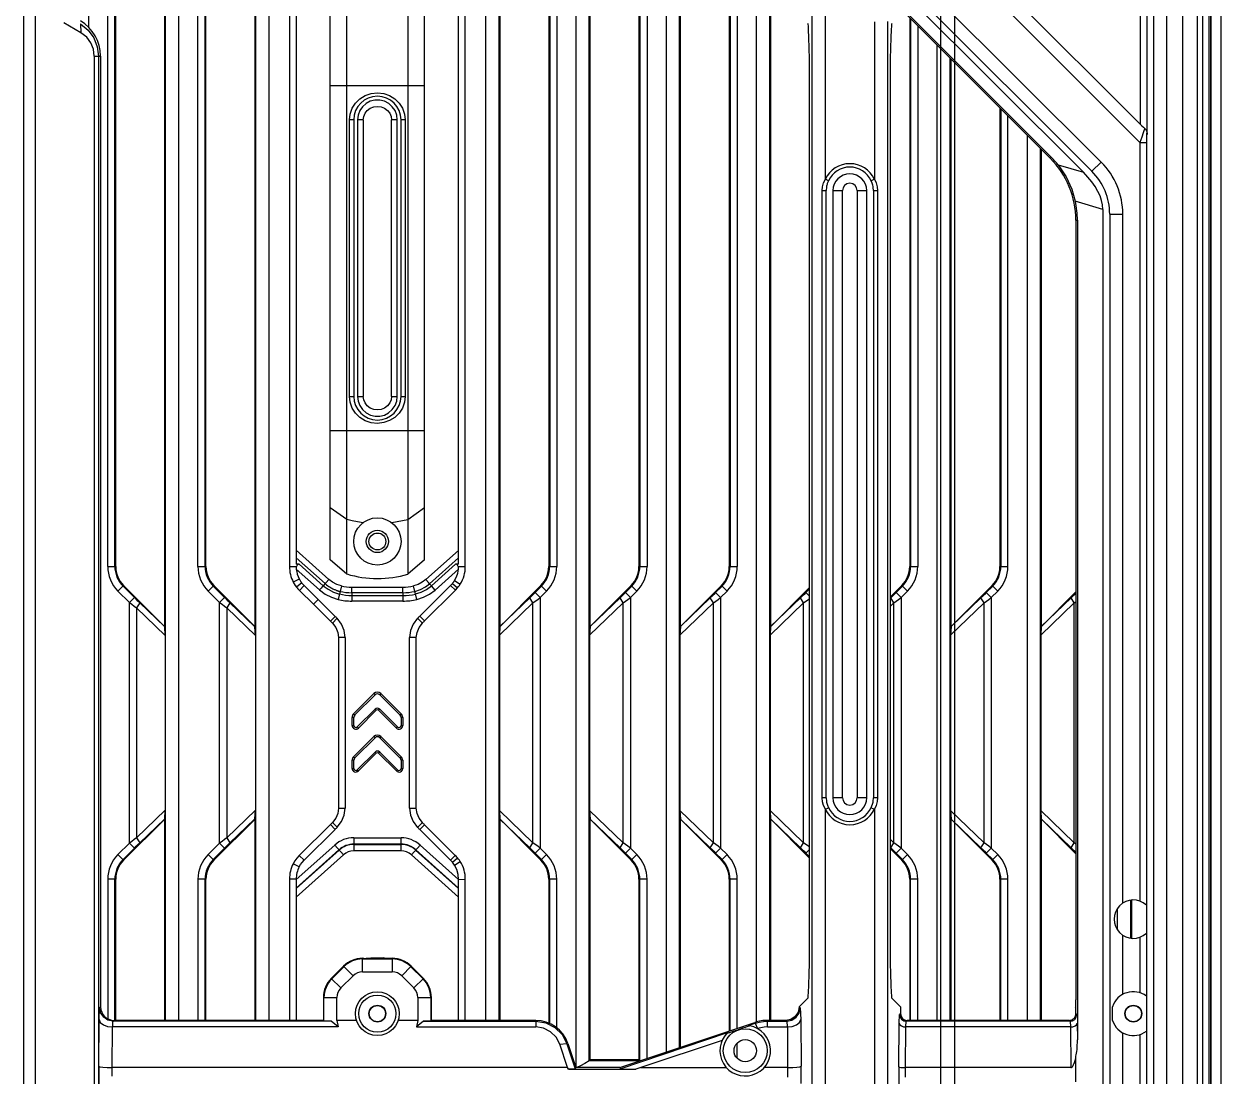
# Model space of a CAD drawing. Header units: millimetres. Extents: x -3132 to 28633, y 682 to 5849.
# Drawn here: x 24383.5 to 24560.9, y 2589.5 to 2745.4 of the extents above; entities that cross this region are included whole.
import ezdxf

# ---------------------------------------------------------------- set-up
doc = ezdxf.new("R2010")
doc.units = ezdxf.units.MM

# ---------------------------------------------------------------- blocks, each defined once
blk = doc.blocks.new('rtjg')
at = {"linetype": 'Continuous'}
for p, q in [((18239.39, 1763.81), (18239.39, 2763.81)), ((18739.39, 1763.81), (18739.39, 2763.81)), ((18562.02, 1774.2), (18562.02, 2753.42)), ((18563.69, 2752.42), (18563.69, 1775.2)), ((18571.62, 2423.02), (18571.62, 2508.9)), ((18582.99, 2275.81), (18582.99, 2507.99)), ((18584.99, 2275.81), (18584.99, 2508.9)), ((18596.36, 2275.81), (18596.36, 2507.99)), ((18598.36, 2275.81), (18598.36, 2508.9)), ((18736.69, 2026.71), (18736.69, 2500.91)), ((18737.58, 2500.5), (18737.58, 2027.12)), ((18737.87, 2027.12), (18737.87, 2500.5)), ((18731.37, 2031.98), (18731.37, 2495.64)), ((18733.7, 2496.98), (18733.7, 2030.64)), ((18729.37, 2494.41), (18729.37, 2033.21)), ((18727.42, 2493.33), (18727.42, 2408.65)), ((18728.42, 2407.14), (18728.42, 2492.79)), ((18630.42, 2487.27), (18630.42, 2275.81)), ((18632.41, 2275.81), (18632.41, 2485.28)), ((18643.79, 2473.9), (18643.79, 2268.81)), ((18645.78, 2269.79), (18645.78, 2471.91)), ((18657.16, 2460.53), (18657.16, 2271.1)), ((18659.15, 2271.77), (18659.15, 2458.54)), ((18670.53, 2447.16), (18670.53, 2275.56)), ((18672.52, 2275.81), (18672.52, 2445.17)), ((18582.85, 2443.4), (18582.85, 2334.22)), ((18596.22, 2443.4), (18596.22, 2334.22)), ((18632.56, 2334.22), (18632.56, 2443.41)), ((18645.93, 2334.22), (18645.93, 2443.41)), ((18659.3, 2334.22), (18659.3, 2443.41)), ((18672.67, 2334.22), (18672.67, 2443.41)), ((18693.28, 2442.8), (18727.42, 2408.65)), ((18727.37, 2405.97), (18692.62, 2440.71)), ((18609.85, 2341.98), (18609.85, 2435.64)), ((18618.92, 2435.65), (18618.92, 2341.97)), ((18574.44, 2343.11), (18574.44, 2434.51)), ((18575.49, 2343.11), (18575.49, 2434.51)), ((18575.62, 2343.11), (18575.62, 2434.51)), ((18587.81, 2343.11), (18587.81, 2434.51)), ((18588.86, 2343.11), (18588.86, 2434.51)), ((18588.99, 2343.11), (18588.99, 2434.51)), ((18601.36, 2434.51), (18601.36, 2343.11)), ((18602.36, 2434.43), (18602.36, 2343.45)), ((18607.39, 2344.07), (18607.39, 2433.54)), ((18621.39, 2344.06), (18621.39, 2433.55)), ((18626.42, 2343.43), (18626.42, 2434.46)), ((18627.42, 2343.11), (18627.42, 2434.5)), ((18639.78, 2434.51), (18639.78, 2343.11)), ((18639.92, 2434.51), (18639.92, 2343.11)), ((18640.97, 2434.51), (18640.97, 2343.11)), ((18653.15, 2434.51), (18653.15, 2343.11)), ((18653.29, 2434.51), (18653.29, 2343.11)), ((18654.34, 2434.51), (18654.34, 2343.11)), ((18666.52, 2434.51), (18666.52, 2343.11)), ((18666.66, 2434.51), (18666.66, 2343.11)), ((18667.71, 2434.51), (18667.71, 2343.11)), ((18692.62, 2432.05), (18721.62, 2403.05)), ((18678.76, 2431.12), (18678.76, 2096.5)), ((18680.76, 2400.49), (18680.76, 2431.12)), ((18720.25, 2401.68), (18692.57, 2429.36)), ((18693.08, 2427.44), (18718.99, 2401.53)), ((18714.08, 2403.61), (18692.68, 2425.01)), ((18693.14, 2424.86), (18714.23, 2403.76)), ((18570.44, 2422.23), (18567.94, 2423.68)), ((18570.4, 2423.53), (18570.44, 2422.23)), ((18688.02, 2423.86), (18688.02, 2400.49)), ((18690.02, 2103.73), (18690.02, 2423.89)), ((18693.26, 2424.43), (18693.26, 2343.11)), ((18693.4, 2424.29), (18693.4, 2343.11)), ((18694.45, 2423.24), (18694.45, 2343.11)), ((18697.27, 2420.42), (18697.27, 2275.81)), ((18572.44, 2418.77), (18572.44, 2108.85)), ((18572.44, 2418.77), (18573.39, 2418.77)), ((18573.06, 2418.77), (18573.06, 2108.85)), ((18573.39, 2418.77), (18573.39, 2277.8)), ((18699.26, 2275.81), (18699.26, 2418.43)), ((18699.41, 2334.22), (18699.41, 2418.29)), ((18678.43, 2286.08), (18678.43, 2416.54)), ((18690.35, 2416.54), (18690.35, 2286.08)), ((18621.39, 2414.34), (18607.39, 2414.34)), ((18706.63, 2411.06), (18706.63, 2343.11)), ((18706.77, 2410.92), (18706.77, 2343.11)), ((18610.27, 2368.31), (18610.27, 2409.31)), ((18610.89, 2409.31), (18610.27, 2409.31)), ((18610.89, 2409.31), (18610.89, 2368.31)), ((18611.44, 2409.31), (18611.44, 2368.31)), ((18612.3, 2409.31), (18611.44, 2409.31)), ((18612.3, 2409.31), (18612.3, 2368.31)), ((18616.47, 2368.31), (18616.47, 2409.31)), ((18617.34, 2409.31), (18616.47, 2409.31)), ((18617.34, 2368.31), (18617.34, 2409.31)), ((18617.89, 2368.31), (18617.89, 2409.31)), ((18618.51, 2409.31), (18617.89, 2409.31)), ((18618.51, 2409.31), (18618.51, 2368.31)), ((18707.82, 2343.11), (18707.82, 2409.87)), ((18710.64, 2407.05), (18710.64, 2275.81)), ((18727.86, 2407.4), (18727.64, 2406.75)), ((18728.39, 2407.24), (18728.4, 2407.35)), ((18728.42, 2407.27), (18728.42, 2407.14)), ((18728.42, 2407.27), (18728.42, 2407.14)), ((18727.64, 2406.75), (18727.37, 2405.97)), ((18727.37, 2405.97), (18728.37, 2405.97)), ((18727.37, 2405.97), (18727.37, 2293.48)), ((18728.37, 2121.65), (18728.37, 2405.97)), ((18712.63, 2275.81), (18712.63, 2405.06)), ((18712.78, 2334.22), (18712.78, 2404.92)), ((18714.23, 2403.76), (18714.08, 2403.61)), ((18715.24, 2402.63), (18718.99, 2401.53)), ((18721.62, 2403.05), (18720.25, 2401.68)), ((18680.32, 2399.38), (18680.49, 2399.95)), ((18680.49, 2399.95), (18680.76, 2400.49)), ((18681.21, 2400.28), (18680.76, 2400.49)), ((18681.21, 2400.28), (18681.05, 2399.87)), ((18688.02, 2400.49), (18687.57, 2400.28)), ((18687.71, 2399.91), (18687.57, 2400.28)), ((18688.02, 2400.49), (18688.29, 2399.95)), ((18688.29, 2399.95), (18688.46, 2399.38)), ((18680.27, 2398.81), (18680.32, 2399.38)), ((18680.27, 2398.81), (18680.89, 2398.81)), ((18680.27, 2308.81), (18680.27, 2398.81)), ((18680.93, 2399.33), (18680.89, 2398.81)), ((18680.89, 2308.81), (18680.89, 2398.81)), ((18681.89, 2398.81), (18683.3, 2398.81)), ((18681.89, 2398.81), (18681.89, 2308.81)), ((18683.3, 2308.81), (18683.3, 2398.81)), ((18685.47, 2398.81), (18686.89, 2398.81)), ((18685.47, 2398.81), (18685.47, 2308.81)), ((18686.89, 2308.81), (18686.89, 2398.81)), ((18687.89, 2398.81), (18687.86, 2399.29)), ((18687.89, 2398.81), (18688.51, 2398.81)), ((18687.89, 2398.81), (18687.89, 2308.81)), ((18688.46, 2399.38), (18688.51, 2398.81)), ((18688.51, 2398.81), (18688.51, 2308.81)), ((18721.89, 2396.04), (18717.79, 2397.24)), ((18721.89, 2396.04), (18721.89, 2131.58)), ((18722.89, 2395.32), (18724.83, 2395.32)), ((18722.89, 2395.32), (18722.89, 2132.3)), ((18724.83, 2293.19), (18724.83, 2395.32)), ((18717.89, 2394.42), (18718.1, 2394.42)), ((18717.89, 2394.42), (18717.89, 2278.83)), ((18718.1, 2394.42), (18718.1, 2272.9)), ((18610.27, 2368.31), (18610.89, 2368.31)), ((18611.44, 2368.31), (18612.3, 2368.31)), ((18616.47, 2368.31), (18617.34, 2368.31)), ((18617.89, 2368.31), (18618.51, 2368.31)), ((18607.39, 2363.28), (18621.39, 2363.28)), ((18609.85, 2350.04), (18607.39, 2351.81)), ((18621.39, 2351.8), (18618.92, 2350.02)), ((18607.2, 2341.17), (18602.36, 2345.51)), ((18626.42, 2345.49), (18621.58, 2341.16)), ((18574.44, 2343.11), (18575.62, 2343.11)), ((18587.81, 2343.11), (18588.99, 2343.11)), ((18601.36, 2343.11), (18602.41, 2343.11)), ((18606.65, 2340.55), (18602.36, 2344.39)), ((18602.8, 2343.45), (18602.36, 2343.45)), ((18602.8, 2343.45), (18606.38, 2340.24)), ((18609.85, 2341.98), (18607.39, 2344.07)), ((18621.39, 2344.06), (18618.92, 2341.97)), ((18626.42, 2344.37), (18622.13, 2340.54)), ((18622.4, 2340.24), (18625.97, 2343.43)), ((18626.42, 2343.43), (18625.97, 2343.43)), ((18626.36, 2343.11), (18627.42, 2343.11)), ((18639.78, 2343.11), (18640.97, 2343.11)), ((18653.15, 2343.11), (18654.34, 2343.11)), ((18666.52, 2343.11), (18667.71, 2343.11)), ((18693.26, 2343.11), (18694.45, 2343.11)), ((18706.63, 2343.11), (18707.82, 2343.11)), ((18602.38, 2342.72), (18605.83, 2339.62)), ((18622.95, 2339.61), (18626.4, 2342.69)), ((18576.79, 2340.28), (18575.95, 2339.44)), ((18578.39, 2338.5), (18576.7, 2340.18)), ((18582.85, 2334.22), (18576.79, 2340.28)), ((18590.16, 2340.28), (18589.32, 2339.44)), ((18591.76, 2338.5), (18590.07, 2340.18)), ((18596.22, 2334.22), (18590.16, 2340.28)), ((18602.82, 2341.24), (18601.93, 2340.78)), ((18603.19, 2340.67), (18602.4, 2340.05)), ((18603.54, 2340.28), (18602.85, 2339.56)), ((18602.85, 2339.56), (18604.93, 2337.49)), ((18605.64, 2338.2), (18603.54, 2340.28)), ((18606.65, 2340.55), (18606.38, 2340.24)), ((18606.65, 2340.55), (18606.8, 2340.71)), ((18606.8, 2340.71), (18607.2, 2341.17)), ((18609.05, 2340.22), (18608.56, 2338.2)), ((18610.61, 2340.04), (18618.17, 2340.04)), ((18620.24, 2338.21), (18619.75, 2340.22)), ((18625.24, 2340.3), (18620.69, 2335.75)), ((18621.39, 2335.04), (18625.94, 2339.59)), ((18621.98, 2340.71), (18621.58, 2341.16)), ((18622.13, 2340.54), (18621.98, 2340.71)), ((18622.13, 2340.54), (18622.4, 2340.24)), ((18622.95, 2339.61), (18622.4, 2340.24)), ((18625.24, 2340.3), (18625.94, 2339.59)), ((18625.5, 2340.58), (18626.26, 2339.94)), ((18625.82, 2341), (18626.67, 2340.48)), ((18638.61, 2340.28), (18632.56, 2334.22)), ((18638.71, 2340.18), (18637.76, 2339.23)), ((18639.45, 2339.44), (18638.61, 2340.28)), ((18651.98, 2340.28), (18645.93, 2334.22)), ((18652.08, 2340.18), (18651.13, 2339.23)), ((18652.82, 2339.44), (18651.98, 2340.28)), ((18665.35, 2340.28), (18659.3, 2334.22)), ((18665.45, 2340.18), (18664.5, 2339.23)), ((18666.19, 2339.44), (18665.35, 2340.28)), ((18678.43, 2339.98), (18672.67, 2334.22)), ((18678.43, 2339.79), (18677.87, 2339.23)), ((18692.09, 2340.28), (18690.35, 2338.54)), ((18692.19, 2340.18), (18691.24, 2339.23)), ((18692.93, 2339.44), (18692.09, 2340.28)), ((18705.46, 2340.28), (18699.41, 2334.22)), ((18705.56, 2340.18), (18704.61, 2339.23)), ((18706.3, 2339.44), (18705.46, 2340.28)), ((18575.95, 2339.44), (18577.64, 2337.75)), ((18577.64, 2337.75), (18578.39, 2338.5)), ((18577.64, 2302.08), (18577.64, 2337.75)), ((18579.17, 2337.72), (18578.71, 2336.98)), ((18582.88, 2334.14), (18579.17, 2337.72)), ((18589.32, 2339.44), (18591.01, 2337.75)), ((18591.01, 2337.75), (18591.76, 2338.5)), ((18591.01, 2302.08), (18591.01, 2337.75)), ((18592.54, 2337.72), (18592.08, 2336.98)), ((18596.25, 2334.14), (18592.54, 2337.72)), ((18605.64, 2338.2), (18604.93, 2337.49)), ((18608.14, 2335.7), (18605.64, 2338.2)), ((18608.78, 2339.43), (18608.85, 2339.41)), ((18618.16, 2339.21), (18610.61, 2339.21)), ((18610.61, 2339.21), (18610.61, 2338.8)), ((18610.61, 2338.8), (18618.16, 2338.8)), ((18618.16, 2337.97), (18610.62, 2337.97)), ((18618.16, 2339.21), (18618.16, 2338.8)), ((18632.47, 2332.92), (18637.43, 2337.71)), ((18636.97, 2338.46), (18632.54, 2334.19)), ((18637.43, 2337.71), (18636.97, 2338.46)), ((18637.43, 2302.12), (18637.43, 2337.71)), ((18637.76, 2339.23), (18638.5, 2338.49)), ((18638.5, 2338.49), (18639.45, 2339.44)), ((18638.5, 2338.49), (18638.5, 2301.34)), ((18645.84, 2332.92), (18650.8, 2337.71)), ((18650.34, 2338.46), (18645.91, 2334.19)), ((18650.8, 2337.71), (18650.34, 2338.46)), ((18650.8, 2302.12), (18650.8, 2337.71)), ((18651.13, 2339.23), (18651.87, 2338.49)), ((18651.87, 2338.49), (18652.82, 2339.44)), ((18651.87, 2338.49), (18651.87, 2301.34)), ((18659.21, 2332.92), (18664.17, 2337.71)), ((18663.71, 2338.46), (18659.28, 2334.19)), ((18664.17, 2337.71), (18663.71, 2338.46)), ((18664.17, 2302.12), (18664.17, 2337.71)), ((18664.5, 2339.23), (18665.24, 2338.49)), ((18665.24, 2338.49), (18666.19, 2339.44)), ((18665.24, 2338.49), (18665.24, 2301.34)), ((18672.58, 2332.92), (18677.54, 2337.71)), ((18677.08, 2338.46), (18672.65, 2334.19)), ((18677.54, 2337.71), (18677.08, 2338.46)), ((18677.54, 2302.12), (18677.54, 2337.71)), ((18677.87, 2339.23), (18678.43, 2338.68)), ((18690.35, 2337.17), (18690.91, 2337.71)), ((18690.91, 2337.71), (18690.45, 2338.46)), ((18690.91, 2302.12), (18690.91, 2337.71)), ((18691.24, 2339.23), (18691.98, 2338.49)), ((18691.98, 2338.49), (18692.93, 2339.44)), ((18691.98, 2338.49), (18691.98, 2301.34)), ((18699.32, 2332.92), (18704.28, 2337.71)), ((18703.82, 2338.46), (18699.39, 2334.19)), ((18704.28, 2337.71), (18703.82, 2338.46)), ((18704.28, 2302.12), (18704.28, 2337.71)), ((18704.61, 2339.23), (18705.35, 2338.49)), ((18705.35, 2338.49), (18706.3, 2339.44)), ((18705.35, 2338.49), (18705.35, 2301.34)), ((18712.69, 2332.92), (18717.65, 2337.71)), ((18717.19, 2338.46), (18712.76, 2334.19)), ((18717.89, 2339.33), (18712.78, 2334.22)), ((18717.65, 2337.71), (18717.19, 2338.46)), ((18717.65, 2337.71), (18717.89, 2337.88)), ((18717.65, 2302.12), (18717.65, 2337.71)), ((18578.71, 2336.98), (18578.71, 2302.85)), ((18578.71, 2336.98), (18582.95, 2332.88)), ((18592.08, 2336.98), (18592.08, 2302.85)), ((18592.08, 2336.98), (18596.32, 2332.88)), ((18604.93, 2337.49), (18607.43, 2334.99)), ((18582.85, 2334.22), (18582.88, 2334.14)), ((18596.22, 2334.22), (18596.25, 2334.14)), ((18608.14, 2335.7), (18607.43, 2334.99)), ((18608.42, 2335.41), (18607.72, 2334.7)), ((18620.35, 2335.41), (18621.05, 2334.7)), ((18620.69, 2335.75), (18621.39, 2335.04)), ((18632.54, 2334.19), (18632.47, 2332.92)), ((18632.56, 2334.22), (18632.54, 2334.19)), ((18645.91, 2334.19), (18645.84, 2332.92)), ((18645.93, 2334.22), (18645.91, 2334.19)), ((18659.28, 2334.19), (18659.21, 2332.92)), ((18659.3, 2334.22), (18659.28, 2334.19)), ((18672.65, 2334.19), (18672.58, 2332.92)), ((18672.67, 2334.22), (18672.65, 2334.19)), ((18699.39, 2334.19), (18699.32, 2332.92)), ((18699.41, 2334.22), (18699.39, 2334.19)), ((18712.76, 2334.19), (18712.69, 2332.92)), ((18712.78, 2334.22), (18712.76, 2334.19)), ((18582.95, 2332.88), (18582.88, 2334.14)), ((18582.95, 2332.88), (18582.95, 2306.95)), ((18596.32, 2332.88), (18596.25, 2334.14)), ((18596.32, 2332.88), (18596.32, 2306.95)), ((18609.61, 2332.57), (18608.61, 2332.57)), ((18608.61, 2332.57), (18608.61, 2307.26)), ((18609.61, 2332.57), (18609.61, 2307.26)), ((18620.16, 2332.57), (18619.16, 2332.57)), ((18619.16, 2307.26), (18619.16, 2332.57)), ((18620.16, 2307.26), (18620.16, 2332.57)), ((18632.47, 2332.92), (18632.47, 2306.91)), ((18645.84, 2332.92), (18645.84, 2306.91)), ((18659.21, 2332.92), (18659.21, 2306.91)), ((18672.58, 2332.92), (18672.58, 2306.91)), ((18699.32, 2332.92), (18699.32, 2306.91)), ((18712.69, 2332.92), (18712.69, 2306.91)), ((18613.86, 2324.25), (18610.86, 2321.25)), ((18611.04, 2321.08), (18614.04, 2324.08)), ((18614.04, 2324.08), (18613.86, 2324.25)), ((18614.92, 2324.25), (18614.74, 2324.08)), ((18614.74, 2324.08), (18617.74, 2321.08)), ((18617.92, 2321.25), (18614.92, 2324.25)), ((18614.04, 2321.96), (18611.4, 2319.32)), ((18611.58, 2319.14), (18614.21, 2321.78)), ((18614.21, 2321.78), (18614.04, 2321.96)), ((18614.74, 2321.96), (18614.57, 2321.78)), ((18614.57, 2321.78), (18617.2, 2319.14)), ((18617.38, 2319.32), (18614.74, 2321.96)), ((18610.89, 2320.72), (18610.64, 2320.72)), ((18610.64, 2319.53), (18610.64, 2320.72)), ((18610.86, 2321.25), (18611.04, 2321.08)), ((18610.89, 2319.53), (18610.89, 2320.72)), ((18617.74, 2321.08), (18617.92, 2321.25)), ((18618.14, 2320.72), (18617.89, 2320.72)), ((18617.89, 2320.72), (18617.89, 2319.53)), ((18618.14, 2320.72), (18618.14, 2319.53)), ((18610.64, 2319.53), (18610.89, 2319.53)), ((18611.4, 2319.32), (18611.58, 2319.14)), ((18617.2, 2319.14), (18617.38, 2319.32)), ((18617.89, 2319.53), (18618.14, 2319.53)), ((18613.86, 2317.89), (18610.86, 2314.89)), ((18611.04, 2314.71), (18614.04, 2317.71)), ((18614.04, 2317.71), (18613.86, 2317.89)), ((18614.92, 2317.89), (18614.74, 2317.71)), ((18614.74, 2317.71), (18617.74, 2314.71)), ((18617.92, 2314.89), (18614.92, 2317.89)), ((18610.86, 2314.89), (18611.04, 2314.71)), ((18614.04, 2315.59), (18611.4, 2312.96)), ((18611.58, 2312.78), (18614.21, 2315.42)), ((18614.21, 2315.42), (18614.04, 2315.59)), ((18614.74, 2315.59), (18614.57, 2315.42)), ((18614.57, 2315.42), (18617.2, 2312.78)), ((18617.38, 2312.96), (18614.74, 2315.59)), ((18617.74, 2314.71), (18617.92, 2314.89)), ((18610.89, 2314.36), (18610.64, 2314.36)), ((18610.64, 2313.17), (18610.64, 2314.36)), ((18610.64, 2313.17), (18610.89, 2313.17)), ((18610.89, 2313.17), (18610.89, 2314.36)), ((18611.4, 2312.96), (18611.58, 2312.78)), ((18617.2, 2312.78), (18617.38, 2312.96)), ((18618.14, 2314.36), (18617.89, 2314.36)), ((18617.89, 2314.36), (18617.89, 2313.17)), ((18617.89, 2313.17), (18618.14, 2313.17)), ((18618.14, 2314.36), (18618.14, 2313.17)), ((18680.89, 2308.81), (18680.27, 2308.81)), ((18680.32, 2308.23), (18680.27, 2308.81)), ((18680.49, 2307.67), (18680.32, 2308.23)), ((18680.76, 2307.13), (18680.49, 2307.67)), ((18680.89, 2308.81), (18680.92, 2308.33)), ((18681.07, 2307.71), (18681.21, 2307.34)), ((18683.3, 2308.81), (18681.89, 2308.81)), ((18686.89, 2308.81), (18685.47, 2308.81)), ((18687.57, 2307.34), (18687.72, 2307.75)), ((18687.85, 2308.29), (18687.89, 2308.81)), ((18688.51, 2308.81), (18687.89, 2308.81)), ((18688.29, 2307.67), (18688.02, 2307.13)), ((18688.46, 2308.24), (18688.29, 2307.67)), ((18688.51, 2308.81), (18688.46, 2308.24)), ((18582.95, 2306.95), (18578.71, 2302.85)), ((18582.88, 2305.69), (18582.95, 2306.95)), ((18596.32, 2306.95), (18592.08, 2302.85)), ((18596.25, 2305.69), (18596.32, 2306.95)), ((18608.61, 2307.26), (18609.61, 2307.26)), ((18619.16, 2307.26), (18620.16, 2307.26)), ((18632.47, 2306.91), (18632.54, 2305.64)), ((18637.43, 2302.12), (18632.47, 2306.91)), ((18650.8, 2302.12), (18645.84, 2306.91)), ((18645.84, 2306.91), (18645.91, 2305.64)), ((18664.17, 2302.12), (18659.21, 2306.91)), ((18659.21, 2306.91), (18659.28, 2305.64)), ((18672.58, 2306.91), (18672.65, 2305.64)), ((18677.54, 2302.12), (18672.58, 2306.91)), ((18680.76, 2307.13), (18681.21, 2307.34)), ((18680.76, 2220.49), (18680.76, 2307.13)), ((18687.57, 2307.34), (18688.02, 2307.13)), ((18688.02, 2307.13), (18688.02, 2220.49)), ((18704.28, 2302.12), (18699.32, 2306.91)), ((18699.32, 2306.91), (18699.39, 2305.64)), ((18717.65, 2302.12), (18712.69, 2306.91)), ((18712.69, 2306.91), (18712.76, 2305.64)), ((18576.79, 2299.55), (18582.85, 2305.61)), ((18579.17, 2302.11), (18582.88, 2305.69)), ((18582.85, 2305.61), (18582.88, 2305.69)), ((18582.85, 2305.61), (18582.85, 2275.81)), ((18590.16, 2299.55), (18596.22, 2305.61)), ((18592.54, 2302.11), (18596.25, 2305.69)), ((18596.22, 2305.61), (18596.25, 2305.69)), ((18596.22, 2305.61), (18596.22, 2275.81)), ((18607.42, 2304.83), (18602.82, 2300.25)), ((18603.53, 2299.54), (18608.12, 2304.12)), ((18608.12, 2304.12), (18607.42, 2304.83)), ((18608.43, 2304.43), (18607.72, 2305.13)), ((18620.35, 2304.42), (18621.06, 2305.13)), ((18621.39, 2304.8), (18620.68, 2304.09)), ((18620.68, 2304.09), (18625.23, 2299.54)), ((18625.93, 2300.26), (18621.39, 2304.8)), ((18632.55, 2305.64), (18636.97, 2301.37)), ((18632.56, 2275.81), (18632.56, 2305.62)), ((18632.56, 2305.62), (18638.61, 2299.55)), ((18645.92, 2305.64), (18650.34, 2301.37)), ((18645.93, 2305.62), (18651.98, 2299.55)), ((18645.93, 2269.94), (18645.93, 2305.62)), ((18659.29, 2305.64), (18663.71, 2301.37)), ((18659.3, 2305.62), (18665.35, 2299.55)), ((18659.3, 2271.82), (18659.3, 2305.62)), ((18672.66, 2305.64), (18677.08, 2301.37)), ((18672.67, 2275.81), (18672.67, 2305.62)), ((18672.67, 2305.62), (18678.43, 2299.85)), ((18699.4, 2305.64), (18703.82, 2301.37)), ((18699.41, 2305.62), (18705.46, 2299.55)), ((18699.41, 2275.81), (18699.41, 2305.62)), ((18712.77, 2305.64), (18717.19, 2301.37)), ((18712.78, 2305.62), (18717.89, 2300.5)), ((18712.78, 2275.81), (18712.78, 2305.62)), ((18578.71, 2302.85), (18579.17, 2302.11)), ((18592.08, 2302.85), (18592.54, 2302.11)), ((18610.89, 2302.88), (18617.9, 2302.88)), ((18610.89, 2302.88), (18610.89, 2300.94)), ((18617.9, 2300.94), (18617.9, 2302.88)), ((18690.91, 2302.12), (18690.35, 2302.66)), ((18577.64, 2302.08), (18575.95, 2300.39)), ((18576.7, 2299.65), (18578.39, 2301.34)), ((18578.39, 2301.34), (18577.64, 2302.08)), ((18591.01, 2302.08), (18589.32, 2300.39)), ((18590.07, 2299.65), (18591.76, 2301.34)), ((18591.76, 2301.34), (18591.01, 2302.08)), ((18608.07, 2301.8), (18602.36, 2296.68)), ((18608.7, 2301.09), (18602.36, 2295.4)), ((18602.36, 2295.34), (18608.73, 2301.06)), ((18609.37, 2300.35), (18608.07, 2301.8)), ((18617.9, 2301.93), (18610.89, 2301.93)), ((18610.89, 2301.89), (18617.9, 2301.89)), ((18617.9, 2300.94), (18610.89, 2300.94)), ((18620.71, 2301.8), (18619.42, 2300.36)), ((18620.05, 2301.06), (18626.42, 2295.36)), ((18626.42, 2295.42), (18620.08, 2301.1)), ((18626.42, 2296.71), (18620.71, 2301.8)), ((18636.97, 2301.37), (18637.43, 2302.12)), ((18638.5, 2301.34), (18637.76, 2300.6)), ((18638.71, 2299.65), (18637.76, 2300.6)), ((18639.45, 2300.39), (18638.5, 2301.34)), ((18650.34, 2301.37), (18650.8, 2302.12)), ((18651.87, 2301.34), (18651.13, 2300.6)), ((18652.08, 2299.65), (18651.13, 2300.6)), ((18652.82, 2300.39), (18651.87, 2301.34)), ((18663.71, 2301.37), (18664.17, 2302.12)), ((18665.24, 2301.34), (18664.5, 2300.6)), ((18665.45, 2299.65), (18664.5, 2300.6)), ((18666.19, 2300.39), (18665.24, 2301.34)), ((18677.08, 2301.37), (18677.54, 2302.12)), ((18678.43, 2301.16), (18677.87, 2300.6)), ((18678.43, 2300.04), (18677.87, 2300.6)), ((18690.35, 2301.3), (18692.09, 2299.55)), ((18690.45, 2301.37), (18690.91, 2302.12)), ((18691.98, 2301.34), (18691.24, 2300.6)), ((18692.19, 2299.65), (18691.24, 2300.6)), ((18692.93, 2300.39), (18691.98, 2301.34)), ((18703.82, 2301.37), (18704.28, 2302.12)), ((18705.35, 2301.34), (18704.61, 2300.6)), ((18705.56, 2299.65), (18704.61, 2300.6)), ((18706.3, 2300.39), (18705.35, 2301.34)), ((18717.19, 2301.37), (18717.65, 2302.12)), ((18717.89, 2301.95), (18717.65, 2302.12)), ((18575.95, 2300.39), (18576.79, 2299.55)), ((18589.32, 2300.39), (18590.16, 2299.55)), ((18602.81, 2298.56), (18601.91, 2299.02)), ((18602.36, 2294.07), (18609.37, 2300.35)), ((18603.53, 2299.54), (18602.82, 2300.25)), ((18619.42, 2300.36), (18626.42, 2294.09)), ((18625.23, 2299.54), (18625.93, 2300.26)), ((18625.5, 2299.25), (18626.27, 2299.89)), ((18625.82, 2298.83), (18626.67, 2299.36)), ((18638.61, 2299.55), (18639.45, 2300.39)), ((18651.98, 2299.55), (18652.82, 2300.39)), ((18665.35, 2299.55), (18666.19, 2300.39)), ((18692.09, 2299.55), (18692.93, 2300.39)), ((18705.46, 2299.55), (18706.3, 2300.39)), ((18575.62, 2296.73), (18574.44, 2296.73)), ((18574.44, 2296.73), (18574.44, 2276.05)), ((18575.49, 2275.81), (18575.49, 2296.73)), ((18575.62, 2275.81), (18575.62, 2296.73)), ((18588.99, 2296.73), (18587.81, 2296.73)), ((18587.81, 2296.73), (18587.81, 2275.81)), ((18588.86, 2275.81), (18588.86, 2296.73)), ((18588.99, 2275.81), (18588.99, 2296.73)), ((18602.36, 2296.73), (18601.36, 2296.73)), ((18601.36, 2296.73), (18601.36, 2275.81)), ((18602.36, 2296.73), (18602.36, 2275.81)), ((18626.42, 2296.71), (18627.42, 2296.72)), ((18626.42, 2275.81), (18626.42, 2296.71)), ((18627.42, 2275.81), (18627.42, 2296.71)), ((18640.97, 2296.73), (18639.78, 2296.73)), ((18639.78, 2296.73), (18639.78, 2275.37)), ((18639.92, 2275.3), (18639.92, 2296.73)), ((18640.97, 2274.68), (18640.97, 2296.73)), ((18654.34, 2296.73), (18653.15, 2296.73)), ((18653.15, 2296.73), (18653.15, 2269.94)), ((18653.29, 2269.81), (18653.29, 2296.73)), ((18654.34, 2270.16), (18654.34, 2296.73)), ((18667.71, 2296.73), (18666.52, 2296.73)), ((18666.52, 2296.73), (18666.52, 2274.24)), ((18666.66, 2274.28), (18666.66, 2296.73)), ((18667.71, 2274.63), (18667.71, 2296.73)), ((18694.45, 2296.73), (18693.26, 2296.73)), ((18693.26, 2296.73), (18693.26, 2275.81)), ((18693.4, 2275.81), (18693.4, 2296.73)), ((18694.45, 2275.81), (18694.45, 2296.73)), ((18707.82, 2296.73), (18706.63, 2296.73)), ((18706.63, 2296.73), (18706.63, 2275.81)), ((18706.77, 2275.81), (18706.77, 2296.73)), ((18707.82, 2275.81), (18707.82, 2296.73)), ((18726, 2288.02), (18726, 2293.6)), ((18726.15, 2288), (18726.15, 2293.62)), ((18724.01, 2292.35), (18724.01, 2289.27)), ((18728.32, 2292.9), (18728.32, 2288.72)), ((18724.83, 2279.66), (18724.83, 2288.43)), ((18727.37, 2288.13), (18727.37, 2279.91)), ((18612.2, 2285.01), (18612.37, 2285.01)), ((18612.2, 2283.01), (18612.2, 2285.01)), ((18612.2, 2284.92), (18616.58, 2284.92)), ((18613.36, 2285.04), (18613.45, 2285.08)), ((18613.45, 2285.08), (18615.32, 2285.08)), ((18615.42, 2285.04), (18615.32, 2285.08)), ((18616.41, 2285.01), (18616.58, 2285.01)), ((18616.58, 2285.01), (18616.58, 2283.01)), ((18607.56, 2282.03), (18609.37, 2283.84)), ((18607.62, 2281.97), (18609.43, 2283.77)), ((18609.37, 2283.84), (18610.78, 2282.42)), ((18612.2, 2283.01), (18616.58, 2283.01)), ((18618, 2282.42), (18619.41, 2283.84)), ((18619.35, 2283.77), (18621.15, 2281.97)), ((18619.41, 2283.84), (18621.22, 2282.03)), ((18608.97, 2280.62), (18607.56, 2282.03)), ((18610.78, 2282.42), (18608.97, 2280.62)), ((18619.8, 2280.62), (18618, 2282.42)), ((18621.22, 2282.03), (18619.8, 2280.62)), ((18606.39, 2279.2), (18608.39, 2279.2)), ((18606.39, 2279.2), (18606.39, 2275.81)), ((18606.48, 2275.72), (18606.48, 2279.2)), ((18608.39, 2275.81), (18608.39, 2279.2)), ((18620.39, 2279.2), (18622.39, 2279.2)), ((18620.39, 2279.2), (18620.39, 2275.81)), ((18622.3, 2279.2), (18622.3, 2275.72)), ((18622.39, 2275.81), (18622.39, 2279.2)), ((18728.32, 2279.42), (18728.32, 2274.2)), ((18573.16, 2275.94), (18573.24, 2277.65)), ((18573.39, 2277.8), (18573.24, 2277.65)), ((18676.89, 2277.81), (18678.18, 2279.1)), ((18677.04, 2277.65), (18676.89, 2277.8)), ((18677.04, 2277.65), (18677.11, 2275.94)), ((18690.6, 2279.1), (18691.89, 2277.81)), ((18691.89, 2277.81), (18691.89, 2276.8)), ((18717.82, 2277.74), (18717.86, 2277.84)), ((18717.82, 2277.74), (18717.82, 2276.46)), ((18723.31, 2275.78), (18723.31, 2277.84)), ((18573.11, 2269.02), (18573.16, 2275.94)), ((18575.17, 2274.83), (18575.21, 2275.68)), ((18607.55, 2275.68), (18575.21, 2275.68)), ((18575.25, 2275.68), (18575.38, 2275.81)), ((18606.39, 2275.81), (18575.38, 2275.81)), ((18606.39, 2275.81), (18606.48, 2275.72)), ((18608.6, 2274.83), (18607.55, 2275.68)), ((18611.3, 2275.81), (18608.39, 2275.81)), ((18608.39, 2275.81), (18608.6, 2274.83)), ((18620.39, 2275.81), (18617.48, 2275.81)), ((18620.39, 2275.81), (18620.18, 2274.83)), ((18621.23, 2275.68), (18620.18, 2274.83)), ((18622.3, 2275.72), (18621.23, 2275.68)), ((18621.23, 2275.68), (18637.86, 2275.68)), ((18622.39, 2275.81), (18622.3, 2275.72)), ((18637.86, 2275.81), (18622.39, 2275.81)), ((18637.86, 2275.81), (18637.86, 2274.83)), ((18674.9, 2275.81), (18672.21, 2275.81)), ((18672.21, 2274.83), (18672.21, 2275.81)), ((18672.21, 2275.68), (18675.03, 2275.68)), ((18674.9, 2275.81), (18675.03, 2275.68)), ((18675.07, 2275.68), (18675.1, 2274.83)), ((18677.11, 2275.94), (18677.16, 2269.02)), ((18691.7, 2275.38), (18691.75, 2276.67)), ((18691.89, 2276.8), (18691.75, 2276.67)), ((18692.7, 2274.83), (18692.74, 2275.68)), ((18717.04, 2275.68), (18692.74, 2275.68)), ((18692.76, 2275.68), (18692.89, 2275.81)), ((18716.89, 2275.81), (18692.89, 2275.81)), ((18716.89, 2275.81), (18717.02, 2275.68)), ((18717.04, 2275.68), (18717.08, 2274.83)), ((18718.03, 2276.67), (18717.89, 2276.8)), ((18575.1, 2268.81), (18575.15, 2274.83)), ((18608.6, 2274.83), (18575.15, 2274.83)), ((18620.18, 2274.83), (18637.86, 2274.83)), ((18650.31, 2268.81), (18670.3, 2275.5)), ((18650.34, 2268.63), (18666.28, 2274.01)), ((18667.18, 2274.19), (18666.83, 2274.07)), ((18667.6, 2274.33), (18667.18, 2274.19)), ((18668.51, 2274.63), (18667.6, 2274.33)), ((18668.86, 2274.75), (18668.51, 2274.63)), ((18669.15, 2274.85), (18668.86, 2274.75)), ((18669.27, 2274.89), (18669.15, 2274.85)), ((18669.33, 2275.03), (18670.34, 2275.38)), ((18670.3, 2275.5), (18670.34, 2275.38)), ((18670.35, 2275.38), (18670.69, 2274.6)), ((18672.21, 2274.83), (18675.1, 2274.83)), ((18675.13, 2274.83), (18675.17, 2268.81)), ((18691.65, 2268.91), (18691.7, 2275.38)), ((18692.64, 2268.81), (18692.69, 2274.83)), ((18717.09, 2274.83), (18692.69, 2274.83)), ((18717.09, 2274.83), (18717.14, 2268.81)), ((18718.08, 2275.38), (18718.1, 2272.9)), ((18724.83, 2253.66), (18724.83, 2273.96)), ((18641.43, 2272.26), (18642.45, 2272.38)), ((18642.58, 2268.81), (18641.43, 2272.26)), ((18642.46, 2272.35), (18642.6, 2272.4)), ((18642.46, 2272.35), (18643.67, 2268.63)), ((18642.6, 2272.4), (18643.8, 2268.81)), ((18665.46, 2272.83), (18653.43, 2268.81)), ((18667.71, 2270.19), (18667.71, 2272.43)), ((18727.37, 2273.71), (18727.37, 2253.91)), ((18717.89, 2266.71), (18717.89, 2270.52)), ((18573.11, 2269.02), (18573.11, 2266.31)), ((18642.58, 2268.81), (18575.1, 2268.81)), ((18575.1, 2267.52), (18575.1, 2268.81)), ((18642.7, 2268.6), (18642.58, 2268.81)), ((18643.67, 2268.63), (18642.7, 2268.6)), ((18642.7, 2268.6), (18652.67, 2268.6)), ((18643.8, 2268.81), (18643.67, 2268.63)), ((18650.31, 2268.81), (18643.8, 2268.81)), ((18645.79, 2269.79), (18645.13, 2269.44)), ((18645.79, 2269.8), (18645.83, 2269.84)), ((18653.26, 2269.8), (18645.79, 2269.8)), ((18645.83, 2269.84), (18645.93, 2269.94)), ((18653.15, 2269.94), (18645.93, 2269.94)), ((18650.31, 2268.81), (18650.34, 2268.63)), ((18650.34, 2268.63), (18652.67, 2268.6)), ((18653.43, 2268.81), (18652.67, 2268.6)), ((18653.29, 2269.81), (18653.15, 2269.94)), ((18653.43, 2268.81), (18666.09, 2268.81)), ((18675.17, 2268.81), (18671.68, 2268.81)), ((18675.17, 2268.81), (18675.17, 2267.39)), ((18677.16, 2266.46), (18677.16, 2269.02)), ((18691.65, 2268.91), (18691.65, 2266.42)), ((18717.14, 2268.81), (18692.64, 2268.81)), ((18692.64, 2267.39), (18692.64, 2268.81))]:
    blk.add_line(p, q, dxfattribs=at)
for points in [[(18570.4, 2423.53), (18571.52, 2422.62), (18572.37, 2421.45), (18572.89, 2420.14), (18573.06, 2418.77)], [(18678.27, 2422.72), (18678.24, 2423.18), (18678.21, 2423.47), (18678.18, 2423.59)], [(18690.6, 2423.59), (18690.57, 2423.47), (18690.54, 2423.18), (18690.51, 2422.72)], [(18572.44, 2418.77), (18572.31, 2419.77), (18571.94, 2420.71), (18571.32, 2421.55), (18570.44, 2422.23)], [(18678.43, 2416.54), (18678.41, 2418.31), (18678.38, 2419.99), (18678.33, 2421.45), (18678.27, 2422.72)], [(18690.51, 2422.72), (18690.44, 2421.45), (18690.39, 2419.99), (18690.36, 2418.31), (18690.35, 2416.54)], [(18610.27, 2409.31), (18610.36, 2410.17), (18610.67, 2411.04), (18611.16, 2411.79), (18611.81, 2412.43), (18612.6, 2412.91), (18613.47, 2413.21), (18614.41, 2413.31)], [(18617.34, 2409.31), (18617.26, 2410), (18617.01, 2410.67), (18616.6, 2411.26), (18616.07, 2411.74), (18615.43, 2412.07), (18614.74, 2412.24), (18614.03, 2412.24), (18613.34, 2412.07), (18612.71, 2411.74), (18612.18, 2411.26), (18611.77, 2410.67), (18611.52, 2410), (18611.44, 2409.31)], [(18614.41, 2413.31), (18615.33, 2413.2), (18616.2, 2412.9), (18616.98, 2412.42), (18617.63, 2411.78), (18618.11, 2411.02), (18618.42, 2410.15), (18618.51, 2409.31)], [(18612.3, 2409.31), (18612.37, 2409.8), (18612.57, 2410.28), (18612.89, 2410.7), (18613.33, 2411.03), (18613.84, 2411.23), (18614.39, 2411.31), (18614.94, 2411.23), (18615.45, 2411.03), (18615.88, 2410.7), (18616.21, 2410.28), (18616.41, 2409.8), (18616.47, 2409.31)], [(18727.42, 2408.65), (18727.67, 2408.42), (18727.9, 2408.21), (18728.1, 2408.04)], [(18728.1, 2408.04), (18728.02, 2407.84), (18727.86, 2407.4)], [(18728.1, 2408.04), (18728.29, 2407.82), (18728.31, 2407.78)], [(18728.31, 2407.78), (18728.39, 2407.52), (18728.42, 2407.27)], [(18728.37, 2405.97), (18728.37, 2406.5), (18728.38, 2406.94), (18728.39, 2407.24)], [(18715.24, 2402.63), (18716.42, 2400.86), (18717.26, 2399.04), (18717.79, 2397.24)], [(18614.41, 2364.31), (18613.48, 2364.41), (18612.6, 2364.7), (18611.81, 2365.19), (18611.15, 2365.83), (18610.67, 2366.59), (18610.36, 2367.46), (18610.27, 2368.31)], [(18611.44, 2368.31), (18611.52, 2367.62), (18611.77, 2366.95), (18612.18, 2366.36), (18612.71, 2365.88), (18613.35, 2365.55), (18614.04, 2365.38), (18614.74, 2365.38), (18615.43, 2365.55), (18616.06, 2365.88), (18616.6, 2366.36), (18617.01, 2366.95), (18617.26, 2367.62), (18617.34, 2368.31)], [(18616.47, 2368.31), (18616.41, 2367.82), (18616.21, 2367.34), (18615.88, 2366.92), (18615.45, 2366.59), (18614.94, 2366.38), (18614.39, 2366.31), (18613.84, 2366.39), (18613.33, 2366.59), (18612.89, 2366.92), (18612.57, 2367.34), (18612.37, 2367.82), (18612.3, 2368.31)], [(18618.51, 2368.31), (18618.41, 2367.45), (18618.11, 2366.59), (18617.63, 2365.84), (18616.99, 2365.2), (18616.2, 2364.72), (18615.34, 2364.42), (18614.41, 2364.31)], [(18612.26, 2349.59), (18611.45, 2349.7), (18610.65, 2349.85), (18609.85, 2350.04)], [(18618.92, 2350.02), (18618.13, 2349.84), (18617.33, 2349.7), (18616.52, 2349.58)], [(18602.41, 2343.11), (18602.38, 2342.99), (18602.37, 2342.86), (18602.38, 2342.72)], [(18602.8, 2343.45), (18602.63, 2343.41), (18602.5, 2343.29), (18602.41, 2343.11)], [(18626.36, 2343.11), (18626.27, 2343.29), (18626.14, 2343.4), (18625.97, 2343.43)], [(18626.4, 2342.69), (18626.4, 2342.84), (18626.39, 2342.98), (18626.36, 2343.11)], [(18625.82, 2341.01), (18626.1, 2341.54), (18626.29, 2342.1), (18626.4, 2342.69)], [(18601.93, 2340.78), (18602.07, 2340.53), (18602.23, 2340.29), (18602.4, 2340.05)], [(18603.19, 2340.67), (18603.05, 2340.86), (18602.93, 2341.05), (18602.82, 2341.24)], [(18606.38, 2340.24), (18606.23, 2340.08), (18606.04, 2339.86), (18605.83, 2339.62)], [(18605.83, 2339.62), (18606.66, 2339.01), (18607.58, 2338.53), (18608.56, 2338.2)], [(18606.38, 2340.24), (18607.1, 2339.71), (18607.91, 2339.3), (18608.76, 2339.01)], [(18606.65, 2340.55), (18606.86, 2340.38), (18607.05, 2340.24), (18607.22, 2340.12), (18607.38, 2340.02), (18607.52, 2339.93), (18607.66, 2339.86), (18607.78, 2339.8), (18607.89, 2339.75), (18608, 2339.7), (18608.09, 2339.66), (18608.18, 2339.62), (18608.27, 2339.59), (18608.34, 2339.56), (18608.41, 2339.54), (18608.48, 2339.51), (18608.54, 2339.5), (18608.59, 2339.48), (18608.65, 2339.46), (18608.7, 2339.45), (18608.74, 2339.44), (18608.78, 2339.43)], [(18609.05, 2340.22), (18608.38, 2340.44), (18607.76, 2340.76), (18607.2, 2341.17)], [(18610.61, 2339.21), (18610.61, 2339.43), (18610.61, 2340.04)], [(18618.16, 2339.21), (18618.17, 2339.43), (18618.17, 2339.72), (18618.17, 2340.04)], [(18621.58, 2341.16), (18621.03, 2340.76), (18620.41, 2340.44), (18619.75, 2340.22)], [(18619.95, 2339.41), (18620.8, 2339.7), (18621.52, 2340.09), (18622.13, 2340.54)], [(18620.05, 2339.02), (18620.89, 2339.3), (18621.68, 2339.7), (18622.4, 2340.24)], [(18620.24, 2338.21), (18621.22, 2338.53), (18622.13, 2339.01), (18622.95, 2339.61)], [(18625.5, 2340.58), (18625.41, 2340.48), (18625.33, 2340.39), (18625.24, 2340.3)], [(18625.5, 2340.58), (18625.55, 2340.64), (18625.59, 2340.69), (18625.63, 2340.74), (18625.66, 2340.79), (18625.7, 2340.83), (18625.73, 2340.87), (18625.75, 2340.91), (18625.78, 2340.94), (18625.8, 2340.98), (18625.82, 2341.01)], [(18625.94, 2339.59), (18626.05, 2339.7), (18626.16, 2339.82), (18626.26, 2339.94)], [(18626.26, 2339.94), (18626.41, 2340.12), (18626.55, 2340.3), (18626.67, 2340.48)], [(18577.64, 2337.75), (18578, 2337.49), (18578.36, 2337.23), (18578.71, 2336.98)], [(18579.17, 2337.72), (18578.92, 2337.97), (18578.66, 2338.23), (18578.39, 2338.5)], [(18591.01, 2337.75), (18591.37, 2337.49), (18591.73, 2337.23), (18592.08, 2336.98)], [(18592.54, 2337.72), (18592.29, 2337.97), (18592.03, 2338.23), (18591.76, 2338.5)], [(18610.61, 2338.8), (18610.61, 2338.58), (18610.62, 2337.97)], [(18618.16, 2338.8), (18618.16, 2338.58), (18618.16, 2337.97)], [(18637.76, 2339.23), (18637.49, 2338.96), (18637.23, 2338.71), (18636.97, 2338.46)], [(18637.43, 2337.71), (18637.78, 2337.96), (18638.14, 2338.22), (18638.5, 2338.49)], [(18651.13, 2339.23), (18650.86, 2338.96), (18650.6, 2338.71), (18650.34, 2338.46)], [(18650.8, 2337.71), (18651.15, 2337.96), (18651.51, 2338.22), (18651.87, 2338.49)], [(18664.5, 2339.23), (18664.23, 2338.96), (18663.97, 2338.71), (18663.71, 2338.46)], [(18664.17, 2337.71), (18664.52, 2337.96), (18664.88, 2338.22), (18665.24, 2338.49)], [(18677.87, 2339.23), (18677.6, 2338.96), (18677.34, 2338.71), (18677.08, 2338.46)], [(18677.54, 2337.71), (18677.89, 2337.96), (18678.25, 2338.22), (18678.43, 2338.35)], [(18691.24, 2339.23), (18690.97, 2338.96), (18690.71, 2338.71), (18690.45, 2338.46)], [(18690.91, 2337.71), (18691.26, 2337.96), (18691.62, 2338.22), (18691.98, 2338.49)], [(18704.61, 2339.23), (18704.34, 2338.96), (18704.08, 2338.71), (18703.82, 2338.46)], [(18704.28, 2337.71), (18704.63, 2337.96), (18704.99, 2338.22), (18705.35, 2338.49)], [(18717.89, 2339.14), (18717.71, 2338.96), (18717.45, 2338.71), (18717.19, 2338.46)], [(18607.72, 2334.7), (18608.21, 2334.06), (18608.51, 2333.33), (18608.61, 2332.57)], [(18609.61, 2332.57), (18609.48, 2333.59), (18609.08, 2334.56), (18608.42, 2335.41)], [(18620.35, 2335.41), (18619.7, 2334.55), (18619.3, 2333.59), (18619.16, 2332.57)], [(18620.16, 2332.57), (18620.26, 2333.33), (18620.56, 2334.05), (18621.05, 2334.7)], [(18608.61, 2307.26), (18608.51, 2306.5), (18608.21, 2305.78), (18607.72, 2305.13)], [(18608.43, 2304.43), (18609.08, 2305.28), (18609.48, 2306.24), (18609.61, 2307.26)], [(18619.16, 2307.26), (18619.3, 2306.24), (18619.7, 2305.28), (18620.35, 2304.42)], [(18621.06, 2305.13), (18620.56, 2305.77), (18620.26, 2306.5), (18620.16, 2307.26)], [(18632.55, 2305.61), (18632.55, 2305.62), (18632.55, 2305.63), (18632.55, 2305.64)], [(18645.92, 2305.61), (18645.92, 2305.62), (18645.92, 2305.63), (18645.92, 2305.64)], [(18659.29, 2305.61), (18659.29, 2305.62), (18659.29, 2305.63), (18659.29, 2305.64)], [(18672.66, 2305.61), (18672.66, 2305.62), (18672.66, 2305.63), (18672.66, 2305.64)], [(18699.4, 2305.61), (18699.4, 2305.62), (18699.4, 2305.63), (18699.4, 2305.64)], [(18712.77, 2305.61), (18712.77, 2305.62), (18712.77, 2305.63), (18712.77, 2305.64)], [(18578.71, 2302.85), (18578.36, 2302.6), (18578, 2302.35), (18577.64, 2302.08)], [(18592.08, 2302.85), (18591.73, 2302.6), (18591.37, 2302.35), (18591.01, 2302.08)], [(18578.39, 2301.34), (18578.66, 2301.61), (18578.92, 2301.86), (18579.17, 2302.11)], [(18591.76, 2301.34), (18592.03, 2301.61), (18592.29, 2301.86), (18592.54, 2302.11)], [(18636.97, 2301.37), (18637.23, 2301.13), (18637.49, 2300.87), (18637.76, 2300.6)], [(18638.5, 2301.34), (18638.14, 2301.61), (18637.78, 2301.87), (18637.43, 2302.12)], [(18650.34, 2301.37), (18650.6, 2301.13), (18650.86, 2300.87), (18651.13, 2300.6)], [(18651.87, 2301.34), (18651.51, 2301.61), (18651.15, 2301.87), (18650.8, 2302.12)], [(18663.71, 2301.37), (18663.97, 2301.13), (18664.23, 2300.87), (18664.5, 2300.6)], [(18665.24, 2301.34), (18664.88, 2301.61), (18664.52, 2301.87), (18664.17, 2302.12)], [(18677.08, 2301.37), (18677.34, 2301.13), (18677.6, 2300.87), (18677.87, 2300.6)], [(18678.43, 2301.48), (18678.25, 2301.61), (18677.89, 2301.87), (18677.54, 2302.12)], [(18690.45, 2301.37), (18690.71, 2301.13), (18690.97, 2300.87), (18691.24, 2300.6)], [(18691.98, 2301.34), (18691.62, 2301.61), (18691.26, 2301.87), (18690.91, 2302.12)], [(18703.82, 2301.37), (18704.08, 2301.13), (18704.34, 2300.87), (18704.61, 2300.6)], [(18705.35, 2301.34), (18704.99, 2301.61), (18704.63, 2301.87), (18704.28, 2302.12)], [(18717.19, 2301.37), (18717.45, 2301.13), (18717.71, 2300.87), (18717.89, 2300.69)], [(18602.82, 2300.25), (18602.46, 2299.85), (18602.16, 2299.44), (18601.91, 2299.01)], [(18602.81, 2298.56), (18603, 2298.9), (18603.24, 2299.22), (18603.53, 2299.54)], [(18625.23, 2299.54), (18625.32, 2299.45), (18625.41, 2299.35), (18625.5, 2299.25)], [(18625.82, 2298.83), (18625.72, 2298.97), (18625.62, 2299.11), (18625.5, 2299.25)], [(18626.42, 2296.71), (18626.35, 2297.45), (18626.15, 2298.16), (18625.82, 2298.83)], [(18626.27, 2299.89), (18626.15, 2300.02), (18626.04, 2300.14), (18625.93, 2300.26)], [(18626.67, 2299.36), (18626.54, 2299.54), (18626.41, 2299.72), (18626.27, 2299.89)], [(18615.42, 2285.04), (18615.59, 2285.02), (18615.95, 2285.01), (18616.41, 2285.01)], [(18678.26, 2279.85), (18678.33, 2281.11), (18678.38, 2282.62), (18678.41, 2284.32), (18678.43, 2286.08)], [(18690.35, 2286.08), (18690.36, 2284.36), (18690.39, 2282.66), (18690.45, 2281.13), (18690.52, 2279.85)], [(18575.21, 2275.68), (18574.47, 2275.84), (18573.84, 2276.26), (18573.4, 2276.89), (18573.24, 2277.65)], [(18676.89, 2277.81), (18676.74, 2277.04), (18676.3, 2276.39), (18675.66, 2275.96), (18674.9, 2275.81)], [(18675.03, 2275.68), (18675.8, 2275.84), (18676.44, 2276.26), (18676.87, 2276.89), (18677.04, 2277.65)], [(18573.16, 2275.94), (18573.34, 2275.51), (18573.79, 2275.16), (18574.42, 2274.92), (18575.17, 2274.83)], [(18637.86, 2275.68), (18639.34, 2275.45), (18640.68, 2274.77), (18641.76, 2273.72), (18642.46, 2272.35)], [(18670.34, 2275.38), (18670.96, 2275.55), (18671.58, 2275.65), (18672.21, 2275.68)], [(18675.1, 2274.83), (18675.86, 2274.92), (18676.49, 2275.16), (18676.93, 2275.51), (18677.11, 2275.94)], [(18691.75, 2276.67), (18691.83, 2276.29), (18692.05, 2275.97), (18692.37, 2275.76), (18692.76, 2275.68)], [(18717.02, 2275.68), (18717.4, 2275.75), (18717.72, 2275.96), (18717.94, 2276.28), (18718.03, 2276.67)], [(18641.43, 2272.26), (18640.88, 2273.31), (18640.05, 2274.13), (18639, 2274.65), (18637.86, 2274.83)], [(18666.43, 2273.94), (18666.33, 2273.91), (18666.24, 2273.89), (18666.18, 2273.87), (18666.15, 2273.86), (18666.14, 2273.86)], [(18666.83, 2274.07), (18666.55, 2273.98), (18666.43, 2273.94)], [(18669.55, 2275), (18669.54, 2275), (18669.51, 2274.98), (18669.45, 2274.96), (18669.37, 2274.93), (18669.27, 2274.89)], [(18672.21, 2274.83), (18671.7, 2274.8), (18671.2, 2274.72), (18670.71, 2274.59)], [(18691.7, 2275.38), (18691.79, 2275.17), (18692.02, 2274.99), (18692.35, 2274.87), (18692.7, 2274.83)], [(18717.08, 2274.83), (18717.43, 2274.87), (18717.76, 2274.99), (18717.99, 2275.17), (18718.08, 2275.38)], [(18717.14, 2268.81), (18717.22, 2268.82), (18717.29, 2268.87), (18717.36, 2268.94), (18717.43, 2269.02), (18717.49, 2269.13), (18717.55, 2269.25), (18717.6, 2269.38), (18717.66, 2269.53), (18717.71, 2269.69), (18717.76, 2269.87), (18717.8, 2270.07), (18717.85, 2270.28), (18717.89, 2270.52)], [(18573.11, 2269.02), (18573.28, 2268.94), (18573.72, 2268.87), (18574.36, 2268.83), (18575.1, 2268.81)], [(18645.13, 2269.44), (18644.47, 2269.08), (18643.95, 2268.81)], [(18675.17, 2268.81), (18675.92, 2268.83), (18676.56, 2268.87), (18676.99, 2268.94), (18677.16, 2269.02)], [(18691.65, 2268.91), (18691.73, 2268.88), (18691.95, 2268.84), (18692.27, 2268.82), (18692.64, 2268.81)]]:
    blk.add_lwpolyline(points, dxfattribs=at)
for centre, radius in [((18614.39, 2346.81), 3.5), ((18614.39, 2346.81), 1.65), ((18614.39, 2346.81), 1.25), ((18614.39, 2276.81), 3.25), ((18614.39, 2276.81), 2.75), ((18614.39, 2276.81), 1.25), ((18614.39, 2276.81), 1.2), ((18726.39, 2276.81), 1.25), ((18726.39, 2276.81), 1.2), ((18668.89, 2271.31), 3.25), ((18668.89, 2271.31), 1.65)]:
    blk.add_circle(centre, radius, dxfattribs=at)
for centre, radius, start, end in [((18567.39, 2418.77), 6, 0, 60), ((18614.39, 2409.31), 3.5, 0, 180), ((18704.89, 2394.42), 13, 0, 45), ((18684.39, 2398.81), 4, 24.7657, 155.2343), ((18684.39, 2398.81), 3.5, 24.7657, 155.2343), ((18713.89, 2395.32), 9, 0, 45), ((18713.89, 2395.32), 10.94, 0, 45), ((18684.39, 2398.81), 3.5, 162.3621, 171.4345), ((18684.39, 2398.81), 2.5, 0, 180), ((18684.39, 2398.81), 1.09, 0, 180), ((18684.39, 2398.81), 3.5, 7.9367, 18.3488), ((18614.39, 2368.31), 3.5, 180, 0), ((18579.62, 2343.11), 5.19, 180, 225), ((18579.62, 2343.11), 4.13, 180, 225), ((18579.62, 2343.11), 4, 180, 225), ((18592.99, 2343.11), 5.19, 180, 225), ((18592.99, 2343.11), 4.13, 180, 225), ((18592.99, 2343.11), 4, 180, 225), ((18606.36, 2343.11), 5, 180, 207.7183), ((18622.42, 2343.11), 5, 328.2865, 0.0076), ((18635.78, 2343.11), 4, 314.9993, 0), ((18635.78, 2343.11), 4.13, 315, 0), ((18635.78, 2343.11), 5.19, 315, 360), ((18649.15, 2343.11), 4, 314.9993, 0), ((18649.15, 2343.11), 4.13, 315, 0), ((18649.15, 2343.11), 5.19, 315, 360), ((18662.52, 2343.11), 4, 314.9993, 0), ((18662.52, 2343.11), 4.13, 315, 0), ((18662.52, 2343.11), 5.19, 315, 360), ((18689.26, 2343.11), 4, 314.9993, 0), ((18689.26, 2343.11), 4.13, 315, 0), ((18689.26, 2343.11), 5.19, 315, 360), ((18702.63, 2343.11), 4, 314.9993, 0), ((18702.63, 2343.11), 4.13, 315, 0), ((18702.63, 2343.11), 5.19, 315, 360), ((18606.36, 2343.11), 4, 185.5818, 207.7857), ((18606.27, 2343.1), 4.93, 218.1904, 225.9341), ((18606.27, 2343.1), 3.93, 218.1898, 225.8156), ((18610.5, 2346.15), 6.11, 256.2451, 270.9699), ((18618.28, 2346.15), 6.11, 268.9535, 283.8739), ((18610.5, 2346.15), 8.18, 256.2456, 270.8143), ((18610.5, 2346.15), 7.34, 256.2454, 270.8543), ((18610.5, 2346.15), 6.94, 256.2454, 270.9177), ((18618.28, 2346.15), 6.94, 269.0094, 283.8732), ((18618.28, 2346.15), 7.35, 269.0774, 283.8732), ((18618.28, 2346.15), 8.18, 269.1203, 283.8734), ((18663.72, 2391.43), 79.71, 225.0747, 225.3655), ((18663.72, 2391.43), 78.71, 225.0755, 225.3705), ((18564.89, 2391.54), 78.9, 314.653, 315.0021), ((18564.89, 2391.54), 79.9, 314.6588, 315.0021), ((18614.39, 2323.72), 0.75, 45, 135), ((18614.39, 2323.72), 0.5, 45, 135), ((18614.39, 2321.6), 0.5, 45, 135), ((18614.39, 2321.6), 0.25, 45, 135), ((18611.39, 2320.72), 0.75, 135, 179.9999), ((18611.39, 2320.72), 0.5, 135, 180), ((18617.39, 2320.72), 0.5, 0, 45), ((18617.39, 2320.72), 0.75, 0, 45), ((18611.19, 2319.53), 0.55, 180, 315), ((18611.19, 2319.53), 0.3, 180, 315), ((18617.59, 2319.53), 0.55, 225.0001, 0), ((18617.59, 2319.53), 0.3, 225.0001, 0), ((18614.39, 2317.36), 0.75, 45, 135), ((18614.39, 2317.36), 0.5, 45, 135), ((18611.39, 2314.36), 0.75, 135, 179.9999), ((18611.39, 2314.36), 0.5, 135, 180), ((18614.39, 2315.24), 0.5, 45, 135), ((18614.39, 2315.24), 0.25, 45, 135), ((18617.39, 2314.36), 0.5, 0, 45), ((18617.39, 2314.36), 0.75, 0, 45), ((18611.19, 2313.17), 0.55, 180, 315), ((18611.19, 2313.17), 0.3, 180, 315), ((18617.59, 2313.17), 0.55, 225.0001, 0), ((18617.59, 2313.17), 0.3, 225.0001, 0), ((18684.39, 2308.81), 3.5, 187.9367, 198.3488), ((18684.39, 2308.81), 2.5, 180, 0), ((18684.39, 2308.81), 1.09, 180, 0), ((18684.39, 2308.81), 3.5, 342.3621, 351.4345), ((18684.39, 2308.81), 4, 204.7657, 335.2343), ((18684.39, 2308.81), 3.5, 204.7657, 335.2343), ((18663.69, 2248.41), 79.68, 134.6173, 134.9253), ((18663.69, 2248.41), 78.68, 134.6114, 134.9253), ((18564.87, 2248.29), 78.92, 44.9993, 45.3339), ((18564.87, 2248.29), 79.92, 44.9993, 45.3289), ((18610.89, 2298.66), 4.22, 90, 131.8997), ((18617.9, 2298.66), 4.22, 48.1871, 90), ((18610.89, 2298.66), 3.27, 90, 131.8997), ((18610.89, 2298.66), 3.23, 90, 131.8997), ((18610.89, 2298.66), 2.28, 90, 131.8997), ((18617.9, 2298.66), 3.27, 48.1871, 90), ((18617.9, 2298.66), 3.23, 48.1871, 90), ((18617.9, 2298.66), 2.28, 48.1871, 90), ((18579.62, 2296.73), 5.19, 135, 180), ((18579.62, 2296.73), 4.13, 135, 180), ((18579.62, 2296.73), 4, 135, 180), ((18592.99, 2296.73), 5.19, 135, 180), ((18592.99, 2296.73), 4.13, 135, 180), ((18592.99, 2296.73), 4, 135, 180), ((18606.36, 2296.73), 5, 152.7519, 180), ((18622.42, 2296.73), 5, 359.8408, 31.8176), ((18635.78, 2296.73), 4, 0, 45.0007), ((18635.78, 2296.73), 4.13, 0, 45), ((18635.78, 2296.73), 5.19, 0, 45), ((18649.15, 2296.73), 4, 0, 45.0007), ((18649.15, 2296.73), 4.13, 0, 45), ((18649.15, 2296.73), 5.19, 0, 45), ((18662.52, 2296.73), 4, 0, 45.0007), ((18662.52, 2296.73), 4.13, 0, 45), ((18662.52, 2296.73), 5.19, 0, 45), ((18689.26, 2296.73), 4, 0, 45.0007), ((18689.26, 2296.73), 4.13, 0, 45), ((18689.26, 2296.73), 5.19, 0, 45), ((18702.63, 2296.73), 4, 0, 45.0007), ((18702.63, 2296.73), 4.13, 0, 45), ((18702.63, 2296.73), 5.19, 0, 45), ((18606.36, 2296.73), 4, 152.6526, 180), ((18726.39, 2290.81), 2.85, 47.2148, 312.7852), ((18612.2, 2281.01), 4, 90, 135), ((18612.2, 2281.01), 3.91, 90, 135), ((18616.58, 2281.01), 4, 45, 90), ((18616.58, 2281.01), 3.91, 45, 90), ((18612.2, 2281.01), 2, 90, 135), ((18616.58, 2281.01), 2, 45, 90), ((18610.39, 2279.2), 4, 135, 180), ((18610.39, 2279.2), 3.91, 135, 180), ((18618.39, 2279.2), 3.91, 0, 45), ((18618.39, 2279.2), 4, 0, 45), ((18610.39, 2279.2), 2, 135, 180), ((18618.39, 2279.2), 2, 0, 45), ((18726.39, 2276.81), 3.25, 53.4409, 161.5738), ((18637.86, 2270.81), 5, 18.5, 90), ((18672.21, 2269.81), 6, 90, 108.5), ((18726.39, 2276.81), 3.25, 198.4262, 306.5591), ((18668.89, 2271.31), 3.75, 134.0107, 79.8431)]:
    blk.add_arc(centre, radius, start, end, dxfattribs=at)
for centre, major_axis, ratio, start_param, end_param in [((18705.2, 2394.73), (9.03, 9.03), 0.99939, -0.119311, 0), ((18701.76, 2400.76), (19.96, -5.85), 0.432615, 0.126038, 0.669232), ((18705.12, 2394.42), (12.99, 0), 0.999848, 0, 0.219114), ((18614.41, 2359.76), (0, -18.45), 0.92139, -0.27117, 0.268696), ((18612.37, 2285.04), (0.996, 0), 0.034921, 4.712389, 6.195919), ((18678.18, 2287.59), (0.01, 8.49), 0.024678, 3.166295, 3.564722), ((18690.6, 2287.59), (-0.01, 8.49), 0.024678, 2.718464, 3.11689), ((18575.38, 2277.8), (1.41, 1.41), 0.998783, 2.356803, 3.926382), ((18717.85, 2278.83), (0, 0.996), 0.034921, -3.054326, -1.570796), ((18692.89, 2276.81), (0.705, 0.705), 0.998783, 2.356803, 3.926382), ((18716.89, 2276.81), (-0.705, 0.705), 0.998783, -3.926382, -3.664758), ((18716.89, 2276.81), (0.705, -0.705), 0.998783, -0.523165, 0), ((18716.89, 2276.81), (-0.705, 0.705), 0.998783, -3.141593, -2.712854), ((18716.89, 2276.81), (0.705, -0.705), 0.998783, 0.428739, 0.784789), ((18717.09, 2275.43), (-0.49, 5.38), 0.165033, -2.735538, -2.074997)]:
    blk.add_ellipse(centre, major_axis=major_axis, ratio=ratio, start_param=start_param, end_param=end_param, dxfattribs=at)
blk = doc.blocks.new('*U107')
blk.add_blockref('rtjg', (-18489.39, -2267.31))
blk = doc.blocks.new('*U108')
at = {"color": 0, "linetype": 'ByBlock', "lineweight": -2, "transparency": 16777216}
for p in [(1000, 0), (1500, 0)]:
    blk.add_blockref('*U107', p, dxfattribs=at)
blk = doc.blocks.new('hfnv')
at = {"color": 114, "linetype": 'Continuous', "true_color": 0x139b48}
for p, q in [((20749.48, 6507.59), (20749.48, 7504.59)), ((20751.48, 7504.59), (20751.48, 6507.59)), ((20789.48, 7504.59), (20789.48, 6507.59)), ((20787.48, 6610.7), (20787.48, 7401.47))]:
    blk.add_line(p, q, dxfattribs=at)
blk = doc.blocks.new('*U116')
blk.add_blockref('hfnv', (-20547.98, -7013.09))
blk = doc.blocks.new('*U117')
at = {"color": 0, "linetype": 'ByBlock', "lineweight": -2, "transparency": 16777216}
blk.add_blockref('*U116', (1000, 0), dxfattribs=at)

msp = doc.modelspace()

# ---------------------------------------------------------------- block references
for name, p in [('*U117', (23317.901, 2592.128)), ('*U108', (23310.901, 2589.228))]:
    msp.add_blockref(name, p)

doc.saveas('drawing.dxf')
